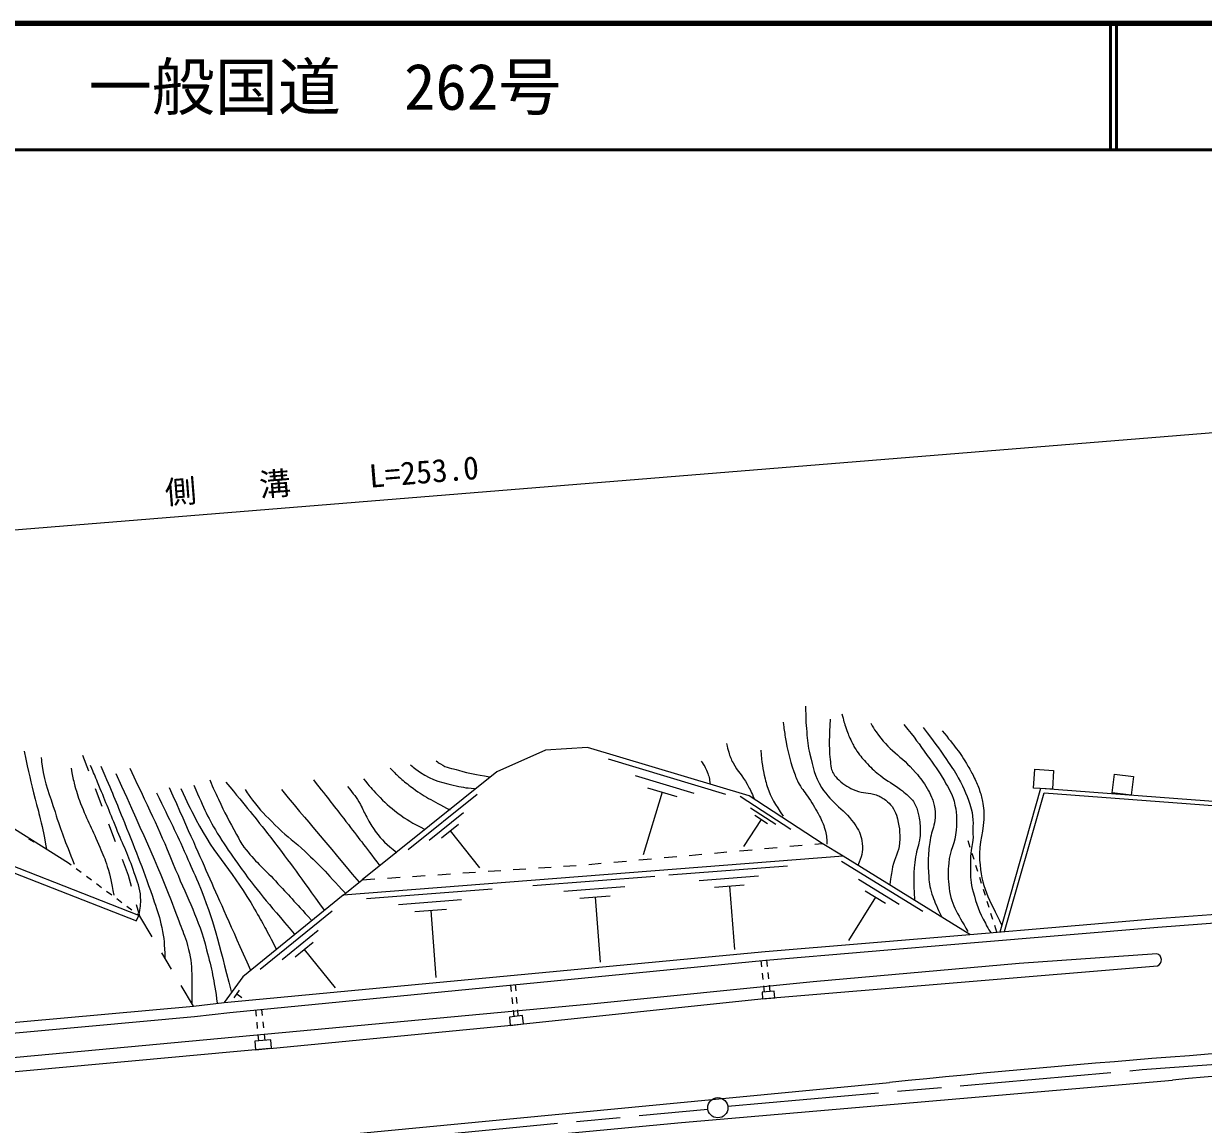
# Model space of a CAD drawing. Units: millimetres, scale not verified. Extents: x 40000 to 680000, y 20000 to 380000.
# Drawn here: x 211574 to 305128, y 292753 to 380000 of the extents above; entities that cross this region are included whole.
import ezdxf
from ezdxf.enums import TextEntityAlignment as Align

# ---------------------------------------------------------------- set-up
doc = ezdxf.new("R2010")
doc.units = ezdxf.units.MM
doc.header["$LTSCALE"] = 1000
doc.linetypes.add('CHAIN', pattern=[18.5, 12, -1.5, 3.5, -1.5])
for name, color, linetype, lineweight in [('M-BGD', 7, 'Continuous', 25), ('M-BMK', 2, 'CHAIN', 13), ('M-BMK-ROW', 30, 'Continuous', 25), ('M-BMK-SRVR', 3, 'Continuous', 25), ('M-STR-HTXT', 7, 'Continuous', 13), ('M-STR-STRD', 7, 'Continuous', 25), ('M-TTL', 2, 'Continuous', 140), ('M-TTL-LINE', 7, 'Continuous', 50)]:
    doc.layers.add(name, color=color, linetype=linetype, lineweight=lineweight)
doc.layers.add('M-TTL-TXT', color=7, linetype='Continuous')
doc.styles.add('ＭＳ ゴシック', font='')
doc.styles.get('ＭＳ ゴシック').set_extended_font_data('MS Gothic')

msp = doc.modelspace()

# ---------------------------------------------------------------- linework, layer by layer
at = {"layer": 'M-BGD'}
for p, q in [((216747, 320754), (216273, 322003)), ((257927, 321724), (267235, 318927)), ((260067, 320404), (264722, 319006)), ((217811, 317949), (217279, 319352)), ((262208, 319084), (260716, 314120)), ((261044, 319434), (263372, 318735)), ((242070, 314547), (247533, 318929)), ((268387, 318772), (272415, 316157)), ((243728, 315278), (246459, 317469)), ((269220, 317850), (271234, 316542)), ((269549, 317254), (270556, 316601)), ((218874, 315144), (218343, 316546)), ((244703, 315462), (246069, 316557)), ((270053, 316927), (268658, 314779)), ((212413, 315119), (211976, 315362)), ((245386, 316010), (247723, 313096)), ((213121, 314726), (212850, 314877)), ((266348, 314255), (267344, 314345)), ((268340, 314435), (269336, 314524)), ((270332, 314614), (271327, 314704)), ((272323, 314794), (273319, 314884)), ((274315, 314974), (274892, 315026)), ((276569, 314002), (274892, 315026)), ((286642, 314707), (286483, 315216)), ((215347, 313302), (215129, 313464)), ((219880, 312492), (219406, 313741)), ((256388, 313357), (257384, 313447)), ((258380, 313536), (259376, 313626)), ((260372, 313716), (261368, 313806)), ((262364, 313896), (263360, 313985)), ((264356, 314075), (265352, 314165)), ((276418, 313625), (282874, 309644)), ((286941, 313753), (286792, 314230)), ((216150, 312706), (215749, 313004)), ((220130, 311601), (219880, 312492)), ((242420, 312409), (243418, 312476)), ((244416, 312544), (245413, 312611)), ((246411, 312678), (247409, 312746)), ((248407, 312813), (249404, 312880)), ((250402, 312948), (251400, 313015)), ((252398, 313082), (253395, 313149)), ((254393, 313217), (255391, 313284)), ((262744, 312524), (272145, 313256)), ((287239, 312799), (287090, 313276)), ((216953, 312110), (216552, 312408)), ((217756, 311514), (217355, 311812)), ((236914, 310913), (238429, 312140)), ((238429, 312140), (239427, 312207)), ((240425, 312275), (241423, 312342)), ((251955, 311684), (261617, 312436)), ((254421, 311228), (259252, 311604)), ((265143, 312080), (269844, 312447)), ((266367, 311545), (268718, 311728)), ((267542, 311637), (267933, 306623)), ((277767, 312199), (280995, 310209)), ((287538, 311844), (287388, 312321)), ((218559, 310918), (218158, 311216)), ((219362, 310322), (218961, 310620)), ((238761, 310656), (248742, 311433)), ((255679, 310678), (258094, 310866)), ((256887, 310772), (257288, 305619)), ((279115, 310774), (276992, 307331)), ((278308, 311271), (279922, 310276)), ((287836, 310890), (287687, 311367)), ((220165, 309726), (219764, 310024)), ((220785, 309267), (220535, 310157)), ((230345, 305047), (236041, 309687)), ((241308, 310185), (246298, 310574)), ((242607, 309617), (245102, 309811)), ((243855, 309714), (244269, 304391)), ((288134, 309935), (287985, 310412)), ((220722, 309313), (220499, 308914)), ((220785, 309267), (220567, 309428)), ((221763, 307628), (220785, 309267)), ((288433, 308981), (288284, 309458)), ((232079, 305828), (234926, 308147)), ((288741, 307995), (288582, 308504)), ((233100, 306028), (234524, 307188)), ((223300, 305052), (222531, 306340)), ((233812, 306608), (236286, 303570)), ((270118, 305238), (270065, 305744)), ((270572, 305279), (270521, 305787)), ((270222, 304244), (270170, 304741)), ((270671, 304284), (270622, 304781)), ((225047, 302125), (224069, 303764)), ((228262, 302796), (228700, 303396)), ((250175, 303798), (250228, 303295)), ((250625, 303335), (250582, 303838)), ((271094, 303305), (270135, 303225)), ((270135, 303225), (270178, 302710)), ((270326, 303241), (270274, 303746)), ((270772, 303278), (270721, 303786)), ((271137, 302790), (271094, 303305)), ((228481, 303096), (228882, 302804)), ((250280, 302797), (250332, 302300)), ((250709, 302338), (250667, 302836)), ((270178, 302710), (271137, 302790)), ((229964, 301820), (230010, 301339)), ((230525, 301388), (230475, 301870)), ((251143, 301374), (250094, 301263)), ((250094, 301263), (250163, 300602)), ((250384, 301803), (250437, 301299)), ((250795, 301337), (250752, 301840)), ((251212, 300713), (251143, 301374)), ((230058, 300842), (230107, 300344)), ((230627, 300394), (230576, 300891)), ((250163, 300602), (251212, 300713)), ((231177, 299456), (229900, 299338)), ((230155, 299846), (230201, 299366)), ((230728, 299414), (230679, 299896)), ((231239, 298791), (231177, 299456)), ((229900, 299338), (229961, 298673)), ((229961, 298673), (231239, 298791))]:
    msp.add_line(p, q, dxfattribs=at)
for points in [[(274892, 315026), (269106, 318782), (256286, 322635), (252965, 322402), (249112, 320709), (238429, 312140)], [(215129, 313464), (205122, 319752), (197195, 319177), (190907, 310564), (189567, 305176)], [(289002, 308017), (292237, 319394), (310817, 318009)], [(289367, 308048), (292490, 319031), (310792, 317667)], [(220722, 309313), (206008, 315076), (203893, 314958)], [(220541, 308849), (205928, 314573), (203920, 314461)], [(286601, 307815), (276569, 314002), (236914, 310913), (228968, 304441), (227482, 302406)], [(286601, 307815), (301465, 309066), (318580, 310350), (320705, 310483)], [(286658, 307144), (301518, 308394), (318626, 309678), (320746, 309810)], [(227482, 302406), (270365, 306451), (286601, 307815)], [(227920, 301620), (270425, 305779), (286658, 307144)], [(183985, 298428), (225047, 302125), (227482, 302406)], [(184068, 297549), (225132, 301299), (227920, 301620)]]:
    msp.add_lwpolyline(points, dxfattribs=at)
for points, knots in [([(273584, 325896), (273594, 324935), (273592, 324655), (273669, 323864), (273737, 323166), (273760, 322769), (273923, 322086), (274176, 321028), (274283, 320388), (274854, 319462), (275691, 318106), (276705, 317755), (277564, 316414), (277878, 315923), (278009, 315591), (278076, 315012), (278155, 314328), (277995, 313971), (277733, 313281)], [0, 0, 0, 0, 1, 1, 1, 2, 2, 2, 3, 3, 3, 4, 4, 4, 5, 5, 5, 6, 6, 6, 6]), ([(275532, 324880), (275472, 323372), (275398, 322913), (275532, 321663), (275560, 321398), (275555, 321245), (275616, 320986), (275657, 320812), (275697, 320717), (275786, 320562), (275915, 320339), (276018, 320228), (276209, 320054), (276671, 319635), (276987, 319445), (277564, 319208), (278158, 318963), (278573, 319098), (279172, 318869), (279490, 318747), (279667, 318656), (279934, 318446), (280155, 318272), (280284, 318170), (280442, 317938), (280609, 317693), (280696, 317544), (280781, 317260), (281031, 316432), (281085, 315923), (281035, 315059), (280990, 314287), (280634, 313916), (280482, 313157), (280373, 312615), (280342, 312416), (280273, 311757)], [0, 0, 0, 0, 1, 1, 1, 2, 2, 2, 3, 3, 3, 4, 4, 4, 5, 5, 5, 6, 6, 6, 7, 7, 7, 8, 8, 8, 9, 9, 9, 10, 10, 10, 11, 11, 11, 12, 12, 12, 12]), ([(276463, 325304), (276601, 324741), (276640, 324572), (276802, 324118), (276946, 323713), (277036, 323488), (277225, 323102), (277375, 322797), (277454, 322620), (277648, 322340), (277943, 321916), (278144, 321703), (278495, 321324), (278861, 320929), (279087, 320724), (279511, 320393), (280111, 319924), (280526, 319769), (281120, 319292), (281503, 318985), (281738, 318824), (282051, 318446), (282174, 318297), (282220, 318195), (282305, 318022), (282457, 317712), (282477, 317511), (282559, 317176), (282615, 316949), (282627, 316816), (282644, 316583), (282674, 316154), (282707, 315908), (282644, 315482), (282554, 314879), (282407, 314559), (282305, 313958), (282083, 312654), (282163, 312128), (282220, 310572)], [0, 0, 0, 0, 1, 1, 1, 2, 2, 2, 3, 3, 3, 4, 4, 4, 5, 5, 5, 6, 6, 6, 7, 7, 7, 8, 8, 8, 9, 9, 9, 10, 10, 10, 11, 11, 11, 12, 12, 12, 13, 13, 13, 13]), ([(271806, 324626), (271868, 324064), (271898, 323902), (271976, 323441), (272157, 322365), (272290, 321760), (272653, 320732), (272796, 320326), (272865, 320090), (273076, 319716), (273334, 319261), (273556, 319055), (273838, 318615), (274191, 318066), (274390, 317757), (274685, 317176), (274880, 316792), (274991, 316573), (275108, 316160), (275236, 315710), (275244, 315515), (275278, 314974)], [0, 0, 0, 0, 1, 1, 1, 2, 2, 2, 3, 3, 3, 4, 4, 4, 5, 5, 5, 6, 6, 6, 7, 7, 7, 7]), ([(278749, 324542), (278921, 324220), (279000, 324124), (279172, 323864), (280143, 322403), (281162, 321977), (282305, 320647), (282706, 320180), (282923, 319906), (283236, 319377), (283387, 319123), (283464, 318974), (283575, 318700), (283716, 318350), (283769, 318141), (283829, 317768), (283886, 317409), (283873, 317198), (283829, 316837), (283762, 316296), (283590, 316019), (283490, 315482), (283387, 314926), (283352, 314608), (283321, 314043), (283296, 313581), (283293, 313320), (283321, 312858), (283355, 312293), (283353, 311967), (283490, 311418), (283644, 310806), (283785, 310475), (284042, 309898), (284167, 309616), (284210, 309517), (284380, 309185)], [0, 0, 0, 0, 1, 1, 1, 2, 2, 2, 3, 3, 3, 4, 4, 4, 5, 5, 5, 6, 6, 6, 7, 7, 7, 8, 8, 8, 9, 9, 9, 10, 10, 10, 11, 11, 11, 12, 12, 12, 12]), ([(281374, 324457), (282287, 323300), (282544, 322986), (283236, 322002), (283785, 321221), (284121, 320800), (284591, 319970), (284934, 319365), (285170, 319032), (285353, 318361), (285588, 317497), (285582, 316968), (285522, 316075), (285453, 315026), (285017, 314498), (284930, 313450), (284875, 312791), (284868, 312416), (284930, 311757), (285076, 310192), (285598, 309562), (286454, 308032)], [0, 0, 0, 0, 1, 1, 1, 2, 2, 2, 3, 3, 3, 4, 4, 4, 5, 5, 5, 6, 6, 6, 7, 7, 7, 7]), ([(282898, 324203), (283812, 323004), (284074, 322684), (284760, 321663), (285134, 321107), (285369, 320811), (285692, 320224), (286191, 319314), (286409, 318762), (286708, 317768), (286965, 316911), (286795, 316374), (286877, 315482)], [0, 0, 0, 0, 1, 1, 1, 2, 2, 2, 3, 3, 3, 4, 4, 4, 4]), ([(284422, 323949), (285427, 322681), (285779, 322324), (286454, 321155), (286661, 320796), (286777, 320595), (286962, 320224), (287153, 319839), (287252, 319617), (287385, 319208), (287511, 318819), (287560, 318593), (287639, 318192), (287697, 317898), (287721, 317729), (287724, 317430), (287736, 315969), (287298, 315163), (287385, 313704), (287511, 311573), (288101, 310647), (289148, 308529)], [0, 0, 0, 0, 1, 1, 1, 2, 2, 2, 3, 3, 3, 4, 4, 4, 5, 5, 5, 6, 6, 6, 7, 7, 7, 7]), ([(267319, 322933), (267384, 322613), (267408, 322516), (267488, 322256), (267593, 321915), (267660, 321724), (267827, 321409), (268200, 320705), (268575, 320409), (268953, 319707), (269196, 319258), (269279, 319092), (269520, 318530)], [0, 0, 0, 0, 1, 1, 1, 2, 2, 2, 3, 3, 3, 4, 4, 4, 4]), ([(211608, 322340), (212017, 320496), (212113, 320011), (212490, 318532), (212644, 317925), (212748, 317590), (212896, 316982), (213124, 316041), (213175, 315722), (213395, 314554)], [0, 0, 0, 0, 1, 1, 1, 2, 2, 2, 3, 3, 3, 3]), ([(212963, 321832), (212988, 321515), (213009, 321419), (213048, 321155), (213259, 319694), (213618, 318922), (214064, 317514), (214585, 315869), (214813, 315319), (215588, 313366)], [0, 0, 0, 0, 1, 1, 1, 2, 2, 2, 3, 3, 3, 3]), ([(270028, 322425), (270142, 321349), (270138, 321012), (270367, 320139), (270428, 319906), (270463, 319776), (270536, 319546), (270858, 318546), (271154, 318217), (271806, 317176)], [0, 0, 0, 0, 1, 1, 1, 2, 2, 2, 3, 3, 3, 3]), ([(215334, 320986), (215437, 320421), (215472, 320260), (215588, 319800), (215748, 319161), (215860, 318807), (216096, 318192), (216625, 316809), (217045, 316085), (217620, 314720), (217868, 314132), (218014, 313804), (218212, 313196), (218496, 312327), (218536, 311984), (218720, 310910)], [0, 0, 0, 0, 1, 1, 1, 2, 2, 2, 3, 3, 3, 4, 4, 4, 5, 5, 5, 5]), ([(220722, 309313), (220849, 309933), (220875, 310182), (220854, 310743), (220825, 311529), (220586, 311943), (220345, 312691), (219890, 314102), (219484, 314838), (218928, 316212), (218351, 317640), (218034, 318442), (217444, 319865), (217229, 320384), (217162, 320549), (216891, 321194)], [0, 0, 0, 0, 1, 1, 1, 2, 2, 2, 3, 3, 3, 4, 4, 4, 5, 5, 5, 5]), ([(217704, 321155), (218625, 318998), (218860, 318429), (219567, 316668), (220541, 314239), (221094, 312879), (221938, 310402), (222204, 309620), (222363, 309180), (222530, 308370), (222724, 307432), (222729, 307059), (222777, 305929)], [0, 0, 0, 0, 1, 1, 1, 2, 2, 2, 3, 3, 3, 4, 4, 4, 4]), ([(219990, 320986), (221803, 317165), (222316, 316130), (223631, 312942), (224645, 310484), (225416, 309166), (226086, 306592), (226512, 304961), (226649, 304336), (226933, 302359)], [0, 0, 0, 0, 1, 1, 1, 2, 2, 2, 3, 3, 3, 3]), ([(240649, 320986), (240959, 320655), (241051, 320562), (241326, 320308), (241672, 319990), (241885, 319833), (242258, 319546), (243386, 318678), (243892, 318481), (245390, 317684)], [0, 0, 0, 0, 1, 1, 1, 2, 2, 2, 3, 3, 3, 3]), ([(242258, 321240), (242434, 321072), (242511, 321028), (242681, 320901), (243690, 320148), (244416, 319909), (245644, 319631), (246297, 319483), (246566, 319429), (247338, 319377)], [0, 0, 0, 0, 1, 1, 1, 2, 2, 2, 3, 3, 3, 3]), ([(244290, 321578), (244429, 321451), (244491, 321416), (244628, 321324), (245124, 320992), (245497, 320990), (246068, 320816), (247005, 320531), (247366, 320496), (248523, 320308)], [0, 0, 0, 0, 1, 1, 1, 2, 2, 2, 3, 3, 3, 3]), ([(265307, 321553), (265551, 321186), (265639, 321052), (265780, 320696), (265926, 320327), (265950, 320162), (266022, 319709)], [0, 0, 0, 0, 1, 1, 1, 2, 2, 2, 2]), ([(218890, 320562), (221378, 314997), (222143, 313526), (223885, 308878), (224120, 308251), (224281, 307910), (224478, 307270), (225042, 305433), (224898, 304584), (224901, 302369)], [0, 0, 0, 0, 1, 1, 1, 2, 2, 2, 3, 3, 3, 3]), ([(226340, 320054), (226651, 319319), (226743, 319121), (227018, 318530), (227535, 317417), (227855, 316806), (228457, 315736), (228682, 315336), (228769, 315084), (229050, 314720), (229924, 313591), (230571, 313092), (231542, 312045), (232656, 310845), (233003, 310465), (234384, 308963)], [0, 0, 0, 0, 1, 1, 1, 2, 2, 2, 3, 3, 3, 4, 4, 4, 5, 5, 5, 5]), ([(234553, 320054), (235814, 318461), (236136, 318054), (237137, 316761), (238193, 315398), (238522, 314961), (239816, 313252)], [0, 0, 0, 0, 1, 1, 1, 2, 2, 2, 2]), ([(238532, 320139), (239024, 319523), (239178, 319343), (239633, 318869), (240217, 318261), (240568, 317937), (241242, 317430), (242012, 316849), (242351, 316684), (243358, 316160)], [0, 0, 0, 0, 1, 1, 1, 2, 2, 2, 3, 3, 3, 3]), ([(222107, 319038), (223274, 316636), (223594, 316014), (224478, 314043), (224847, 313219), (225062, 312760), (225409, 311926), (226765, 308672), (226956, 307392), (228034, 303290)], [0, 0, 0, 0, 1, 1, 1, 2, 2, 2, 3, 3, 3, 3]), ([(224054, 319377), (224561, 318205), (224753, 317869), (225240, 316922), (226758, 313969), (228259, 312698), (229896, 309810), (230582, 308600), (230826, 308186), (231590, 306677)], [0, 0, 0, 0, 1, 1, 1, 2, 2, 2, 3, 3, 3, 3]), ([(225070, 319631), (225939, 317691), (226165, 317074), (227102, 315567), (227631, 314718), (227966, 314268), (228542, 313450), (230154, 311162), (230828, 310465), (233029, 307862)], [0, 0, 0, 0, 1, 1, 1, 2, 2, 2, 3, 3, 3, 3]), ([(227610, 319885), (229350, 317794), (229809, 317227), (231166, 315482), (232880, 313279), (233406, 312521), (235400, 309725)], [0, 0, 0, 0, 1, 1, 1, 2, 2, 2, 2]), ([(229134, 319292), (229395, 318885), (229486, 318769), (229727, 318446), (230342, 317620), (230785, 317234), (231505, 316498), (232275, 315711), (232812, 315382), (233622, 314636), (235054, 313316), (235488, 312807), (237106, 311069)], [0, 0, 0, 0, 1, 1, 1, 2, 2, 2, 3, 3, 3, 4, 4, 4, 4]), ([(237262, 319546), (237767, 318900), (237939, 318706), (238278, 318107), (238497, 317721), (238571, 317479), (238786, 317091), (239031, 316649), (239170, 316401), (239464, 315990), (240007, 315229), (240332, 315007), (241157, 314297)], [0, 0, 0, 0, 1, 1, 1, 2, 2, 2, 3, 3, 3, 4, 4, 4, 4]), ([(286877, 315482), (286704, 314400), (286629, 314036), (286653, 313103), (286672, 312352), (286654, 311913), (286862, 311192), (287153, 310184), (287338, 309613), (287836, 308690), (287994, 308398), (288047, 308287), (288261, 307955)], [0, 0, 0, 0, 1, 1, 1, 2, 2, 2, 3, 3, 3, 4, 4, 4, 4])]:
    msp.add_open_spline(points, degree=3, knots=knots, dxfattribs=at)
for points in [[(223123, 319462), (226340, 312223), (226340, 312223), (229558, 304984)], [(232013, 319292), (235099, 315617), (235099, 315617), (238184, 311942)]]:
    msp.add_open_spline(points, degree=3, dxfattribs=at)
at = {"layer": 'M-BMK'}
for points in [[(267417, 294186), (300268, 297095), (332498, 299459), (347922, 300158), (365414, 300410)], [(167665, 284646), (186716, 286442), (265831, 293972)]]:
    msp.add_lwpolyline(points, dxfattribs=at)
at = {"layer": 'M-BMK-ROW'}
for p, q in [((291658, 319407), (291748, 320904)), ((291748, 320904), (293245, 320814)), ((293245, 320814), (293155, 319317)), ((297904, 319024), (298086, 320513)), ((298086, 320513), (299575, 320331)), ((299575, 320331), (299393, 318842)), ((293155, 319317), (291658, 319407)), ((299393, 318842), (297904, 319024))]:
    msp.add_line(p, q, dxfattribs=at)
at = {"layer": 'M-BMK-SRVR'}
msp.add_circle((266625, 294072), 800, dxfattribs=at)
at = {"layer": 'M-STR-HTXT'}
msp.add_line((109660, 331660), (361106, 352065), dxfattribs=at)
at = {"layer": 'M-STR-STRD'}
msp.add_line((231097, 298777), (200288, 295956), dxfattribs=at)
for points in [[(301436, 306282), (290518, 305492), (274177, 304052), (256566, 302274), (200175, 297060)], [(231097, 298777), (249962, 300581), (270028, 302698), (301500, 305322)], [(67703, 276531), (77920, 277213), (113818, 280261), (164703, 285172), (195268, 288050), (199247, 288304), (208899, 289236), (231928, 291437), (280234, 296078)], [(67796, 274863), (74279, 275350), (89858, 276536), (108061, 278060), (120930, 279330), (133715, 280346), (205371, 287314), (216604, 288474), (263751, 292900), (302680, 296268)]]:
    msp.add_lwpolyline(points, dxfattribs=at)
for centre, radius, start, end in [((301285, 305789), 515, 294.74759, 72.89596), ((377203, -657014), 958012, 90.09709, 95.80938), ((376524, -520835), 820432, 89.52438, 95.16397)]:
    msp.add_arc(centre, radius, start, end, dxfattribs=at)
at = {"layer": 'M-TTL'}
msp.add_line((680000, 380000), (40000, 380000), dxfattribs=at)
at = {"layer": 'M-TTL-LINE'}
for p, q in [((297750, 380000), (297750, 370000)), ((298250, 380000), (298250, 370000)), ((40000, 370000), (680000, 370000))]:
    msp.add_line(p, q, dxfattribs=at)

# ---------------------------------------------------------------- texts
at = {"layer": 'M-STR-HTXT', "style": 'ＭＳ ゴシック'}
msp.add_text('側\u3000\u3000溝     L=253.0', height=1833, rotation=4.639, dxfattribs=at).set_placement((235343, 342361), align=Align.BOTTOM_CENTER)
at = {"layer": 'M-TTL-TXT', "style": 'ＭＳ ゴシック'}
msp.add_text('一般国道\u3000262号', height=3666, dxfattribs=at).set_placement((216734, 375000), align=Align.MIDDLE_LEFT)

doc.saveas('drawing.dxf')
